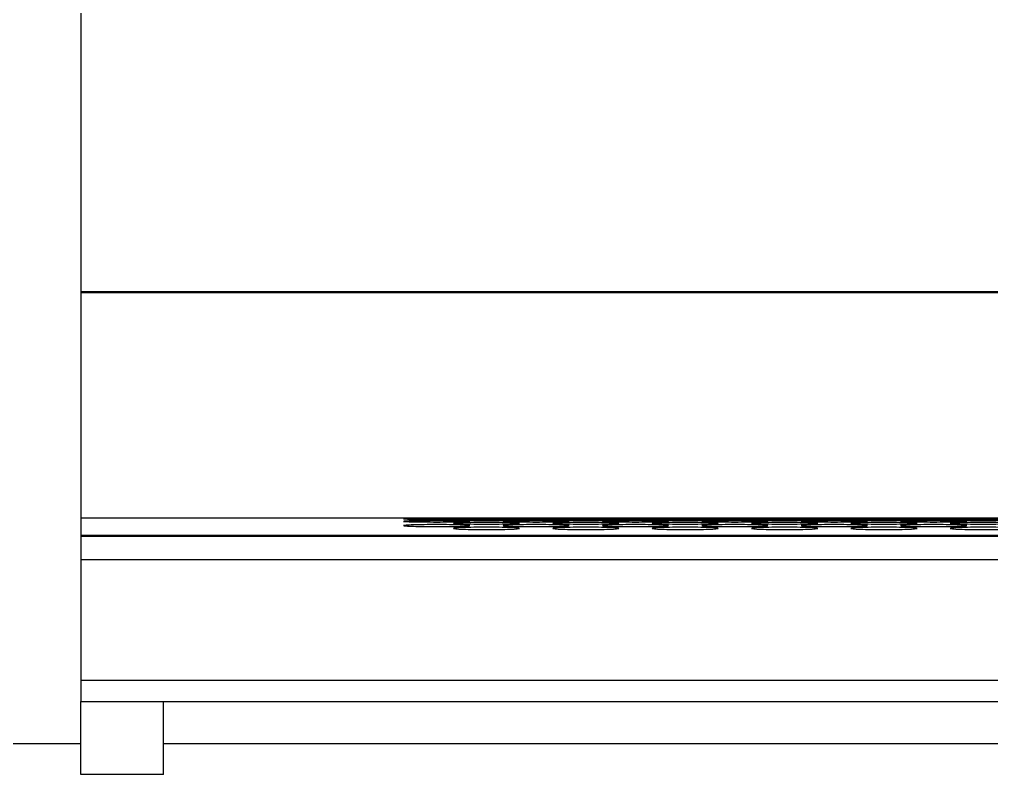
# Model space of a CAD drawing. Header units: millimetres. Extents: x 0.6 to 29.2, y 0.5 to 20.5.
# Drawn here: x 17.812 to 18.595, y 10.25 to 10.858 of the extents above; entities that cross this region are included whole.
import ezdxf

# ---------------------------------------------------------------- set-up
doc = ezdxf.new("R2010")
doc.units = ezdxf.units.MM

msp = doc.modelspace()

# ---------------------------------------------------------------- linework, layer by layer
for p, q in [((17.86135, 12.6673), (17.86135, 10.63898)), ((17.86135, 10.63898), (20.86135, 10.63898)), ((17.86135, 10.63898), (17.86135, 10.63796)), ((17.86135, 10.63796), (20.86135, 10.63796)), ((17.86135, 10.63796), (17.86135, 10.45639)), ((18.12875, 10.45639), (17.86135, 10.45639)), ((17.86135, 10.45639), (17.86135, 10.44286)), ((18.20875, 10.45639), (18.16728, 10.45639)), ((18.28875, 10.45639), (18.24728, 10.45639)), ((18.36875, 10.45639), (18.32728, 10.45639)), ((18.44875, 10.45639), (18.40728, 10.45639)), ((18.52875, 10.45639), (18.48728, 10.45639)), ((18.60875, 10.45639), (18.56728, 10.45639)), ((17.86135, 10.44286), (20.86135, 10.44286)), ((17.86135, 10.44286), (17.86135, 10.44195)), ((17.86135, 10.44195), (17.86135, 10.42316)), ((17.86135, 10.44195), (20.86135, 10.44195)), ((17.86135, 10.42316), (17.86135, 10.32592)), ((17.86135, 10.42316), (20.86135, 10.42316)), ((17.86135, 10.32592), (20.86135, 10.32592)), ((17.86135, 10.32592), (17.86135, 10.30873)), ((17.86135, 10.30873), (20.86135, 10.30873)), ((17.86135, 10.25001), (17.86135, 10.30873)), ((17.92802, 10.25001), (17.92802, 10.30873)), ((17.86135, 10.27466), (17.66135, 10.27466)), ((19.32802, 10.27466), (17.92802, 10.27466)), ((17.92802, 10.25001), (17.86135, 10.25001))]:
    msp.add_line(p, q)
for points, knots in [([(18.14802, 10.45606), (18.15152, 10.45606), (18.15855, 10.45605), (18.16731, 10.45601), (18.17344, 10.45594), (18.1753, 10.45585), (18.17344, 10.45575), (18.16731, 10.45566), (18.15855, 10.45559), (18.14801, 10.45557), (18.13748, 10.45559), (18.12872, 10.45566), (18.12259, 10.45575), (18.12073, 10.45585), (18.12259, 10.45594), (18.12872, 10.45601), (18.13748, 10.45605), (18.1445, 10.45606), (18.14802, 10.45606)], [0, 0, 0, 0, 0.062437, 0.124973, 0.18753, 0.249981, 0.31254, 0.374985, 0.437549, 0.499992, 0.562544, 0.624997, 0.687552, 0.750004, 0.812563, 0.87501, 0.937472, 1, 1, 1, 1]), ([(18.14802, 10.45436), (18.15152, 10.45436), (18.15855, 10.45434), (18.16731, 10.45423), (18.17344, 10.45407), (18.1753, 10.45387), (18.17344, 10.45366), (18.16731, 10.45348), (18.15855, 10.45335), (18.14801, 10.45331), (18.13748, 10.45335), (18.12872, 10.45348), (18.12259, 10.45366), (18.12073, 10.45387), (18.12259, 10.45407), (18.12872, 10.45423), (18.13748, 10.45434), (18.1445, 10.45436), (18.14802, 10.45436)], [0, 0, 0, 0, 0.062437, 0.124973, 0.18753, 0.249981, 0.31254, 0.374985, 0.437549, 0.499992, 0.562544, 0.624997, 0.687552, 0.750004, 0.812563, 0.87501, 0.937472, 1, 1, 1, 1]), ([(18.14802, 10.45122), (18.15152, 10.45121), (18.15855, 10.45119), (18.16731, 10.45101), (18.17344, 10.45076), (18.1753, 10.45045), (18.17344, 10.45013), (18.16731, 10.44986), (18.15855, 10.44967), (18.14801, 10.44961), (18.13748, 10.44967), (18.12872, 10.44986), (18.12259, 10.45013), (18.12073, 10.45045), (18.12259, 10.45076), (18.12872, 10.45101), (18.13748, 10.45119), (18.1445, 10.45121), (18.14802, 10.45122)], [0, 0, 0, 0, 0.062437, 0.124973, 0.18753, 0.24998, 0.31254, 0.374985, 0.437549, 0.499992, 0.562544, 0.624997, 0.687552, 0.750004, 0.812564, 0.87501, 0.937472, 1, 1, 1, 1]), ([(18.16728, 10.45639), (18.16715, 10.45639), (18.16509, 10.45639), (18.15835, 10.45639), (18.14801, 10.45639), (18.13769, 10.45639), (18.13094, 10.45639), (18.12889, 10.45639), (18.12875, 10.45639)], [0, 0, 0, 0, 0.016564, 0.258476, 0.499923, 0.741789, 0.983271, 1, 1, 1, 1]), ([(18.18802, 10.45637), (18.19152, 10.45637), (18.19855, 10.45636), (18.20731, 10.45635), (18.21344, 10.45633), (18.2153, 10.45629), (18.21344, 10.45625), (18.20731, 10.4562), (18.19855, 10.45617), (18.18801, 10.45616), (18.17748, 10.45617), (18.16872, 10.4562), (18.16259, 10.45625), (18.16073, 10.45629), (18.16259, 10.45633), (18.16872, 10.45635), (18.17748, 10.45636), (18.1845, 10.45637), (18.18802, 10.45637)], [0, 0, 0, 0, 0.062437, 0.124973, 0.18753, 0.24998, 0.31254, 0.374985, 0.437549, 0.499992, 0.562544, 0.624997, 0.687552, 0.750004, 0.812563, 0.87501, 0.937472, 1, 1, 1, 1]), ([(18.18802, 10.45539), (18.19152, 10.45539), (18.19855, 10.45538), (18.20731, 10.4553), (18.21344, 10.45519), (18.2153, 10.45504), (18.21344, 10.45489), (18.20731, 10.45475), (18.19855, 10.45465), (18.18801, 10.45462), (18.17748, 10.45465), (18.16872, 10.45475), (18.16259, 10.45489), (18.16073, 10.45504), (18.16259, 10.45519), (18.16872, 10.4553), (18.17748, 10.45538), (18.1845, 10.45539), (18.18802, 10.45539)], [0, 0, 0, 0, 0.062437, 0.124973, 0.18753, 0.249981, 0.31254, 0.374985, 0.437549, 0.499992, 0.562544, 0.624997, 0.687553, 0.750004, 0.812563, 0.87501, 0.937472, 1, 1, 1, 1]), ([(18.18802, 10.45297), (18.19152, 10.45297), (18.19855, 10.45295), (18.20731, 10.4528), (18.21344, 10.4526), (18.2153, 10.45234), (18.21344, 10.45208), (18.20731, 10.45185), (18.19855, 10.45169), (18.18801, 10.45164), (18.17748, 10.45169), (18.16872, 10.45185), (18.16259, 10.45208), (18.16073, 10.45234), (18.16259, 10.4526), (18.16872, 10.4528), (18.17748, 10.45295), (18.1845, 10.45296), (18.18802, 10.45297)], [0, 0, 0, 0, 0.062437, 0.124973, 0.18753, 0.249981, 0.31254, 0.374985, 0.437549, 0.499992, 0.562544, 0.624997, 0.687553, 0.750004, 0.812563, 0.87501, 0.937472, 1, 1, 1, 1]), ([(18.18802, 10.44911), (18.19152, 10.4491), (18.19855, 10.44908), (18.20731, 10.44887), (18.21344, 10.44857), (18.2153, 10.44821), (18.21344, 10.44783), (18.20731, 10.44751), (18.19855, 10.44729), (18.18801, 10.44722), (18.17748, 10.44729), (18.16872, 10.44751), (18.16259, 10.44783), (18.16073, 10.44821), (18.16259, 10.44857), (18.16872, 10.44887), (18.17748, 10.44908), (18.1845, 10.4491), (18.18802, 10.44911)], [0, 0, 0, 0, 0.062437, 0.124973, 0.18753, 0.249981, 0.31254, 0.374985, 0.437549, 0.499993, 0.562545, 0.624997, 0.687553, 0.750005, 0.812563, 0.87501, 0.937472, 1, 1, 1, 1]), ([(18.22802, 10.45606), (18.23152, 10.45606), (18.23855, 10.45605), (18.24731, 10.45601), (18.25344, 10.45594), (18.2553, 10.45585), (18.25344, 10.45575), (18.24731, 10.45566), (18.23855, 10.45559), (18.22801, 10.45557), (18.21748, 10.45559), (18.20872, 10.45566), (18.20259, 10.45575), (18.20073, 10.45585), (18.20259, 10.45594), (18.20872, 10.45601), (18.21748, 10.45605), (18.2245, 10.45606), (18.22802, 10.45606)], [0, 0, 0, 0, 0.0624369, 0.1249728, 0.1875302, 0.2499806, 0.3125402, 0.3749848, 0.4375485, 0.4999924, 0.5625443, 0.6249969, 0.6875523, 0.7500042, 0.8125631, 0.8750098, 0.9374718, 1, 1, 1, 1]), ([(18.22802, 10.45436), (18.23152, 10.45436), (18.23855, 10.45434), (18.24731, 10.45423), (18.25344, 10.45407), (18.2553, 10.45387), (18.25344, 10.45366), (18.24731, 10.45348), (18.23855, 10.45335), (18.22801, 10.45331), (18.21748, 10.45335), (18.20872, 10.45348), (18.20259, 10.45366), (18.20073, 10.45387), (18.20259, 10.45407), (18.20872, 10.45423), (18.21748, 10.45434), (18.2245, 10.45436), (18.22802, 10.45436)], [0, 0, 0, 0, 0.062437, 0.124973, 0.18753, 0.249981, 0.31254, 0.374985, 0.437549, 0.499992, 0.562544, 0.624997, 0.687552, 0.750004, 0.812563, 0.87501, 0.937472, 1, 1, 1, 1]), ([(18.22802, 10.45122), (18.23152, 10.45121), (18.23855, 10.45119), (18.24731, 10.45101), (18.25344, 10.45076), (18.2553, 10.45045), (18.25344, 10.45013), (18.24731, 10.44986), (18.23855, 10.44967), (18.22801, 10.44961), (18.21748, 10.44967), (18.20872, 10.44986), (18.20259, 10.45013), (18.20073, 10.45045), (18.20259, 10.45076), (18.20872, 10.45101), (18.21748, 10.45119), (18.2245, 10.45121), (18.22802, 10.45122)], [0, 0, 0, 0, 0.062437, 0.124973, 0.18753, 0.24998, 0.31254, 0.374985, 0.437548, 0.499992, 0.562544, 0.624997, 0.687552, 0.750004, 0.812563, 0.87501, 0.937472, 1, 1, 1, 1]), ([(18.24728, 10.45639), (18.24715, 10.45639), (18.24509, 10.45639), (18.23835, 10.45639), (18.22801, 10.45639), (18.21769, 10.45639), (18.21094, 10.45639), (18.20889, 10.45639), (18.20875, 10.45639)], [0, 0, 0, 0, 0.016564, 0.258475, 0.499923, 0.741789, 0.983271, 1, 1, 1, 1]), ([(18.26802, 10.45637), (18.27152, 10.45637), (18.27855, 10.45636), (18.28731, 10.45635), (18.29344, 10.45633), (18.2953, 10.45629), (18.29344, 10.45625), (18.28731, 10.4562), (18.27855, 10.45617), (18.26801, 10.45616), (18.25748, 10.45617), (18.24872, 10.4562), (18.24259, 10.45625), (18.24073, 10.45629), (18.24259, 10.45633), (18.24872, 10.45635), (18.25748, 10.45636), (18.2645, 10.45637), (18.26802, 10.45637)], [0, 0, 0, 0, 0.062437, 0.124973, 0.18753, 0.24998, 0.31254, 0.374985, 0.437548, 0.499992, 0.562544, 0.624997, 0.687552, 0.750004, 0.812563, 0.87501, 0.937472, 1, 1, 1, 1]), ([(18.26802, 10.45539), (18.27152, 10.45539), (18.27855, 10.45538), (18.28731, 10.4553), (18.29344, 10.45519), (18.2953, 10.45504), (18.29344, 10.45489), (18.28731, 10.45475), (18.27855, 10.45465), (18.26801, 10.45462), (18.25748, 10.45465), (18.24872, 10.45475), (18.24259, 10.45489), (18.24073, 10.45504), (18.24259, 10.45519), (18.24872, 10.4553), (18.25748, 10.45538), (18.2645, 10.45539), (18.26802, 10.45539)], [0, 0, 0, 0, 0.062437, 0.124973, 0.18753, 0.249981, 0.31254, 0.374985, 0.437548, 0.499992, 0.562544, 0.624997, 0.687552, 0.750004, 0.812563, 0.87501, 0.937472, 1, 1, 1, 1]), ([(18.26802, 10.45297), (18.27152, 10.45297), (18.27855, 10.45295), (18.28731, 10.4528), (18.29344, 10.4526), (18.2953, 10.45234), (18.29344, 10.45208), (18.28731, 10.45185), (18.27855, 10.45169), (18.26801, 10.45164), (18.25748, 10.45169), (18.24872, 10.45185), (18.24259, 10.45208), (18.24073, 10.45234), (18.24259, 10.4526), (18.24872, 10.4528), (18.25748, 10.45295), (18.2645, 10.45296), (18.26802, 10.45297)], [0, 0, 0, 0, 0.062437, 0.124973, 0.18753, 0.249981, 0.31254, 0.374985, 0.437548, 0.499992, 0.562544, 0.624997, 0.687553, 0.750004, 0.812563, 0.87501, 0.937472, 1, 1, 1, 1]), ([(18.26802, 10.44911), (18.27152, 10.4491), (18.27855, 10.44908), (18.28731, 10.44887), (18.29344, 10.44857), (18.2953, 10.44821), (18.29344, 10.44783), (18.28731, 10.44751), (18.27855, 10.44729), (18.26801, 10.44722), (18.25748, 10.44729), (18.24872, 10.44751), (18.24259, 10.44783), (18.24073, 10.44821), (18.24259, 10.44857), (18.24872, 10.44887), (18.25748, 10.44908), (18.2645, 10.4491), (18.26802, 10.44911)], [0, 0, 0, 0, 0.062437, 0.124973, 0.18753, 0.24998, 0.31254, 0.374985, 0.437549, 0.499993, 0.562545, 0.624997, 0.687553, 0.750005, 0.812563, 0.87501, 0.937472, 1, 1, 1, 1]), ([(18.30802, 10.45606), (18.31152, 10.45606), (18.31855, 10.45605), (18.32731, 10.45601), (18.33344, 10.45594), (18.3353, 10.45585), (18.33344, 10.45575), (18.32731, 10.45566), (18.31855, 10.45559), (18.30801, 10.45557), (18.29748, 10.45559), (18.28872, 10.45566), (18.28259, 10.45575), (18.28073, 10.45585), (18.28259, 10.45594), (18.28872, 10.45601), (18.29748, 10.45605), (18.3045, 10.45606), (18.30802, 10.45606)], [0, 0, 0, 0, 0.0624369, 0.1249728, 0.1875302, 0.2499806, 0.3125402, 0.3749847, 0.4375485, 0.4999924, 0.5625443, 0.6249969, 0.6875523, 0.7500042, 0.8125631, 0.8750098, 0.9374717, 1, 1, 1, 1]), ([(18.30802, 10.45436), (18.31152, 10.45436), (18.31855, 10.45434), (18.32731, 10.45423), (18.33344, 10.45407), (18.3353, 10.45387), (18.33344, 10.45366), (18.32731, 10.45348), (18.31855, 10.45335), (18.30801, 10.45331), (18.29748, 10.45335), (18.28872, 10.45348), (18.28259, 10.45366), (18.28073, 10.45387), (18.28259, 10.45407), (18.28872, 10.45423), (18.29748, 10.45434), (18.3045, 10.45436), (18.30802, 10.45436)], [0, 0, 0, 0, 0.062437, 0.124973, 0.18753, 0.249981, 0.31254, 0.374984, 0.437549, 0.499992, 0.562544, 0.624997, 0.687552, 0.750004, 0.812563, 0.87501, 0.937472, 1, 1, 1, 1]), ([(18.30802, 10.45122), (18.31152, 10.45121), (18.31855, 10.45119), (18.32731, 10.45101), (18.33344, 10.45076), (18.3353, 10.45045), (18.33344, 10.45013), (18.32731, 10.44986), (18.31855, 10.44967), (18.30801, 10.44961), (18.29748, 10.44967), (18.28872, 10.44986), (18.28259, 10.45013), (18.28073, 10.45045), (18.28259, 10.45076), (18.28872, 10.45101), (18.29748, 10.45119), (18.3045, 10.45121), (18.30802, 10.45122)], [0, 0, 0, 0, 0.062437, 0.124973, 0.18753, 0.24998, 0.31254, 0.374985, 0.437549, 0.499992, 0.562544, 0.624997, 0.687552, 0.750004, 0.812563, 0.87501, 0.937472, 1, 1, 1, 1]), ([(18.32728, 10.45639), (18.32715, 10.45639), (18.32509, 10.45639), (18.31835, 10.45639), (18.30801, 10.45639), (18.29769, 10.45639), (18.29094, 10.45639), (18.28889, 10.45639), (18.28875, 10.45639)], [0, 0, 0, 0, 0.0165634, 0.2584754, 0.4999234, 0.7417891, 0.9832708, 1, 1, 1, 1]), ([(18.34802, 10.45637), (18.35152, 10.45637), (18.35855, 10.45636), (18.36731, 10.45635), (18.37344, 10.45633), (18.3753, 10.45629), (18.37344, 10.45625), (18.36731, 10.4562), (18.35855, 10.45617), (18.34801, 10.45616), (18.33748, 10.45617), (18.32872, 10.4562), (18.32259, 10.45625), (18.32073, 10.45629), (18.32259, 10.45633), (18.32872, 10.45635), (18.33748, 10.45636), (18.3445, 10.45637), (18.34802, 10.45637)], [0, 0, 0, 0, 0.062437, 0.124973, 0.18753, 0.24998, 0.31254, 0.374985, 0.437549, 0.499992, 0.562544, 0.624997, 0.687552, 0.750004, 0.812563, 0.87501, 0.937472, 1, 1, 1, 1]), ([(18.34802, 10.45539), (18.35152, 10.45539), (18.35855, 10.45538), (18.36731, 10.4553), (18.37344, 10.45519), (18.3753, 10.45504), (18.37344, 10.45489), (18.36731, 10.45475), (18.35855, 10.45465), (18.34801, 10.45462), (18.33748, 10.45465), (18.32872, 10.45475), (18.32259, 10.45489), (18.32073, 10.45504), (18.32259, 10.45519), (18.32872, 10.4553), (18.33748, 10.45538), (18.3445, 10.45539), (18.34802, 10.45539)], [0, 0, 0, 0, 0.062437, 0.124973, 0.18753, 0.249981, 0.31254, 0.374985, 0.437549, 0.499992, 0.562544, 0.624997, 0.687552, 0.750004, 0.812563, 0.87501, 0.937472, 1, 1, 1, 1]), ([(18.34802, 10.45297), (18.35152, 10.45297), (18.35855, 10.45295), (18.36731, 10.4528), (18.37344, 10.4526), (18.3753, 10.45234), (18.37344, 10.45208), (18.36731, 10.45185), (18.35855, 10.45169), (18.34801, 10.45164), (18.33748, 10.45169), (18.32872, 10.45185), (18.32259, 10.45208), (18.32073, 10.45234), (18.32259, 10.4526), (18.32872, 10.4528), (18.33748, 10.45295), (18.3445, 10.45296), (18.34802, 10.45297)], [0, 0, 0, 0, 0.062437, 0.124973, 0.18753, 0.249981, 0.31254, 0.374985, 0.437549, 0.499992, 0.562544, 0.624997, 0.687553, 0.750004, 0.812563, 0.87501, 0.937472, 1, 1, 1, 1]), ([(18.34802, 10.44911), (18.35152, 10.4491), (18.35855, 10.44908), (18.36731, 10.44887), (18.37344, 10.44857), (18.3753, 10.44821), (18.37344, 10.44783), (18.36731, 10.44751), (18.35855, 10.44729), (18.34801, 10.44722), (18.33748, 10.44729), (18.32872, 10.44751), (18.32259, 10.44783), (18.32073, 10.44821), (18.32259, 10.44857), (18.32872, 10.44887), (18.33748, 10.44908), (18.3445, 10.4491), (18.34802, 10.44911)], [0, 0, 0, 0, 0.0624372, 0.1249729, 0.1875303, 0.2499805, 0.3125402, 0.3749848, 0.4375487, 0.4999926, 0.5625445, 0.624997, 0.6875526, 0.7500046, 0.8125632, 0.8750098, 0.9374717, 1, 1, 1, 1]), ([(18.38802, 10.45606), (18.39152, 10.45606), (18.39855, 10.45605), (18.40731, 10.45601), (18.41344, 10.45594), (18.4153, 10.45585), (18.41344, 10.45575), (18.40731, 10.45566), (18.39855, 10.45559), (18.38801, 10.45557), (18.37748, 10.45559), (18.36872, 10.45566), (18.36259, 10.45575), (18.36073, 10.45585), (18.36259, 10.45594), (18.36872, 10.45601), (18.37748, 10.45605), (18.3845, 10.45606), (18.38802, 10.45606)], [0, 0, 0, 0, 0.062437, 0.124973, 0.18753, 0.249981, 0.31254, 0.374985, 0.437549, 0.499993, 0.562544, 0.624997, 0.687552, 0.750004, 0.812563, 0.87501, 0.937472, 1, 1, 1, 1]), ([(18.38802, 10.45436), (18.39152, 10.45436), (18.39855, 10.45434), (18.40731, 10.45423), (18.41344, 10.45407), (18.4153, 10.45387), (18.41344, 10.45366), (18.40731, 10.45348), (18.39855, 10.45335), (18.38801, 10.45331), (18.37748, 10.45335), (18.36872, 10.45348), (18.36259, 10.45366), (18.36073, 10.45387), (18.36259, 10.45407), (18.36872, 10.45423), (18.37748, 10.45434), (18.3845, 10.45436), (18.38802, 10.45436)], [0, 0, 0, 0, 0.0624369, 0.1249727, 0.1875304, 0.2499807, 0.3125405, 0.3749846, 0.4375487, 0.4999925, 0.5625443, 0.6249967, 0.6875523, 0.7500043, 0.8125634, 0.8750099, 0.9374718, 1, 1, 1, 1]), ([(18.38802, 10.45122), (18.39152, 10.45121), (18.39855, 10.45119), (18.40731, 10.45101), (18.41344, 10.45076), (18.4153, 10.45045), (18.41344, 10.45013), (18.40731, 10.44986), (18.39855, 10.44967), (18.38801, 10.44961), (18.37748, 10.44967), (18.36872, 10.44986), (18.36259, 10.45013), (18.36073, 10.45045), (18.36259, 10.45076), (18.36872, 10.45101), (18.37748, 10.45119), (18.3845, 10.45121), (18.38802, 10.45122)], [0, 0, 0, 0, 0.062437, 0.124973, 0.18753, 0.24998, 0.31254, 0.374985, 0.437549, 0.499992, 0.562544, 0.624997, 0.687552, 0.750004, 0.812564, 0.87501, 0.937472, 1, 1, 1, 1]), ([(18.40728, 10.45639), (18.40715, 10.45639), (18.40509, 10.45639), (18.39835, 10.45639), (18.38801, 10.45639), (18.37769, 10.45639), (18.37094, 10.45639), (18.36889, 10.45639), (18.36875, 10.45639)], [0, 0, 0, 0, 0.0165634, 0.2584755, 0.4999236, 0.7417888, 0.9832712, 1, 1, 1, 1]), ([(18.42802, 10.45637), (18.43152, 10.45637), (18.43855, 10.45636), (18.44731, 10.45635), (18.45344, 10.45633), (18.4553, 10.45629), (18.45344, 10.45625), (18.44731, 10.4562), (18.43855, 10.45617), (18.42801, 10.45616), (18.41748, 10.45617), (18.40872, 10.4562), (18.40259, 10.45625), (18.40073, 10.45629), (18.40259, 10.45633), (18.40872, 10.45635), (18.41748, 10.45636), (18.4245, 10.45637), (18.42802, 10.45637)], [0, 0, 0, 0, 0.062437, 0.124973, 0.187531, 0.249981, 0.31254, 0.374985, 0.437549, 0.499993, 0.562545, 0.624997, 0.687553, 0.750004, 0.812563, 0.87501, 0.937472, 1, 1, 1, 1]), ([(18.42802, 10.45539), (18.43152, 10.45539), (18.43855, 10.45538), (18.44731, 10.4553), (18.45344, 10.45519), (18.4553, 10.45504), (18.45344, 10.45489), (18.44731, 10.45475), (18.43855, 10.45465), (18.42801, 10.45462), (18.41748, 10.45465), (18.40872, 10.45475), (18.40259, 10.45489), (18.40073, 10.45504), (18.40259, 10.45519), (18.40872, 10.4553), (18.41748, 10.45538), (18.4245, 10.45539), (18.42802, 10.45539)], [0, 0, 0, 0, 0.062437, 0.124973, 0.18753, 0.249981, 0.31254, 0.374985, 0.437549, 0.499992, 0.562544, 0.624997, 0.687553, 0.750004, 0.812563, 0.87501, 0.937472, 1, 1, 1, 1]), ([(18.42802, 10.45297), (18.43152, 10.45297), (18.43855, 10.45295), (18.44731, 10.4528), (18.45344, 10.4526), (18.4553, 10.45234), (18.45344, 10.45208), (18.44731, 10.45185), (18.43855, 10.45169), (18.42801, 10.45164), (18.41748, 10.45169), (18.40872, 10.45185), (18.40259, 10.45208), (18.40073, 10.45234), (18.40259, 10.4526), (18.40872, 10.4528), (18.41748, 10.45295), (18.4245, 10.45296), (18.42802, 10.45297)], [0, 0, 0, 0, 0.062437, 0.124973, 0.18753, 0.249981, 0.31254, 0.374985, 0.437549, 0.499992, 0.562544, 0.624997, 0.687553, 0.750004, 0.812563, 0.87501, 0.937472, 1, 1, 1, 1]), ([(18.42802, 10.44911), (18.43152, 10.4491), (18.43855, 10.44908), (18.44731, 10.44887), (18.45344, 10.44857), (18.4553, 10.44821), (18.45344, 10.44783), (18.44731, 10.44751), (18.43855, 10.44729), (18.42801, 10.44722), (18.41748, 10.44729), (18.40872, 10.44751), (18.40259, 10.44783), (18.40073, 10.44821), (18.40259, 10.44857), (18.40872, 10.44887), (18.41748, 10.44908), (18.4245, 10.4491), (18.42802, 10.44911)], [0, 0, 0, 0, 0.062437, 0.124973, 0.1875304, 0.2499806, 0.3125403, 0.374985, 0.4375488, 0.4999926, 0.5625447, 0.6249971, 0.6875528, 0.7500047, 0.8125634, 0.8750099, 0.9374717, 1, 1, 1, 1]), ([(18.46802, 10.45606), (18.47152, 10.45606), (18.47855, 10.45605), (18.48731, 10.45601), (18.49344, 10.45594), (18.4953, 10.45585), (18.49344, 10.45575), (18.48731, 10.45566), (18.47855, 10.45559), (18.46801, 10.45557), (18.45748, 10.45559), (18.44872, 10.45566), (18.44259, 10.45575), (18.44073, 10.45585), (18.44259, 10.45594), (18.44872, 10.45601), (18.45748, 10.45605), (18.4645, 10.45606), (18.46802, 10.45606)], [0, 0, 0, 0, 0.062437, 0.124973, 0.18753, 0.249981, 0.31254, 0.374985, 0.437548, 0.499992, 0.562544, 0.624997, 0.687552, 0.750004, 0.812563, 0.87501, 0.937472, 1, 1, 1, 1]), ([(18.46802, 10.45436), (18.47152, 10.45436), (18.47855, 10.45434), (18.48731, 10.45423), (18.49344, 10.45407), (18.4953, 10.45387), (18.49344, 10.45366), (18.48731, 10.45348), (18.47855, 10.45335), (18.46801, 10.45331), (18.45748, 10.45335), (18.44872, 10.45348), (18.44259, 10.45366), (18.44073, 10.45387), (18.44259, 10.45407), (18.44872, 10.45423), (18.45748, 10.45434), (18.4645, 10.45436), (18.46802, 10.45436)], [0, 0, 0, 0, 0.062437, 0.124973, 0.18753, 0.249981, 0.31254, 0.374984, 0.437549, 0.499992, 0.562544, 0.624997, 0.687552, 0.750004, 0.812563, 0.87501, 0.937472, 1, 1, 1, 1]), ([(18.46802, 10.45122), (18.47152, 10.45121), (18.47855, 10.45119), (18.48731, 10.45101), (18.49344, 10.45076), (18.4953, 10.45045), (18.49344, 10.45013), (18.48731, 10.44986), (18.47855, 10.44967), (18.46801, 10.44961), (18.45748, 10.44967), (18.44872, 10.44986), (18.44259, 10.45013), (18.44073, 10.45045), (18.44259, 10.45076), (18.44872, 10.45101), (18.45748, 10.45119), (18.4645, 10.45121), (18.46802, 10.45122)], [0, 0, 0, 0, 0.062437, 0.124973, 0.18753, 0.24998, 0.31254, 0.374985, 0.437548, 0.499992, 0.562544, 0.624997, 0.687552, 0.750004, 0.812563, 0.87501, 0.937472, 1, 1, 1, 1]), ([(18.48728, 10.45639), (18.48715, 10.45639), (18.48509, 10.45639), (18.47835, 10.45639), (18.46801, 10.45639), (18.45769, 10.45639), (18.45094, 10.45639), (18.44889, 10.45639), (18.44875, 10.45639)], [0, 0, 0, 0, 0.016563, 0.258475, 0.499923, 0.741788, 0.983271, 1, 1, 1, 1]), ([(18.50802, 10.45637), (18.51152, 10.45637), (18.51855, 10.45636), (18.52731, 10.45635), (18.53344, 10.45633), (18.5353, 10.45629), (18.53344, 10.45625), (18.52731, 10.4562), (18.51855, 10.45617), (18.50801, 10.45616), (18.49748, 10.45617), (18.48872, 10.4562), (18.48259, 10.45625), (18.48073, 10.45629), (18.48259, 10.45633), (18.48872, 10.45635), (18.49748, 10.45636), (18.5045, 10.45637), (18.50802, 10.45637)], [0, 0, 0, 0, 0.062437, 0.124973, 0.18753, 0.24998, 0.31254, 0.374985, 0.437549, 0.499993, 0.562544, 0.624997, 0.687552, 0.750004, 0.812563, 0.87501, 0.937472, 1, 1, 1, 1]), ([(18.50802, 10.45539), (18.51152, 10.45539), (18.51855, 10.45538), (18.52731, 10.4553), (18.53344, 10.45519), (18.5353, 10.45504), (18.53344, 10.45489), (18.52731, 10.45475), (18.51855, 10.45465), (18.50801, 10.45462), (18.49748, 10.45465), (18.48872, 10.45475), (18.48259, 10.45489), (18.48073, 10.45504), (18.48259, 10.45519), (18.48872, 10.4553), (18.49748, 10.45538), (18.5045, 10.45539), (18.50802, 10.45539)], [0, 0, 0, 0, 0.062437, 0.124973, 0.18753, 0.249981, 0.31254, 0.374985, 0.437549, 0.499993, 0.562544, 0.624997, 0.687553, 0.750004, 0.812563, 0.87501, 0.937472, 1, 1, 1, 1]), ([(18.50802, 10.45297), (18.51152, 10.45297), (18.51855, 10.45295), (18.52731, 10.4528), (18.53344, 10.4526), (18.5353, 10.45234), (18.53344, 10.45208), (18.52731, 10.45185), (18.51855, 10.45169), (18.50801, 10.45164), (18.49748, 10.45169), (18.48872, 10.45185), (18.48259, 10.45208), (18.48073, 10.45234), (18.48259, 10.4526), (18.48872, 10.4528), (18.49748, 10.45295), (18.5045, 10.45296), (18.50802, 10.45297)], [0, 0, 0, 0, 0.0624369, 0.1249728, 0.1875304, 0.2499808, 0.3125403, 0.3749849, 0.4375487, 0.4999926, 0.5625442, 0.6249971, 0.6875526, 0.7500043, 0.8125631, 0.8750098, 0.9374718, 1, 1, 1, 1]), ([(18.50802, 10.44911), (18.51152, 10.4491), (18.51855, 10.44908), (18.52731, 10.44887), (18.53344, 10.44857), (18.5353, 10.44821), (18.53344, 10.44783), (18.52731, 10.44751), (18.51855, 10.44729), (18.50801, 10.44722), (18.49748, 10.44729), (18.48872, 10.44751), (18.48259, 10.44783), (18.48073, 10.44821), (18.48259, 10.44857), (18.48872, 10.44887), (18.49748, 10.44908), (18.5045, 10.4491), (18.50802, 10.44911)], [0, 0, 0, 0, 0.062437, 0.124973, 0.18753, 0.249981, 0.31254, 0.374985, 0.437549, 0.499993, 0.562544, 0.624997, 0.687553, 0.750005, 0.812563, 0.87501, 0.937472, 1, 1, 1, 1]), ([(18.54802, 10.45606), (18.55152, 10.45606), (18.55855, 10.45605), (18.56731, 10.45601), (18.57344, 10.45594), (18.5753, 10.45585), (18.57344, 10.45575), (18.56731, 10.45566), (18.55855, 10.45559), (18.54801, 10.45557), (18.53748, 10.45559), (18.52872, 10.45566), (18.52259, 10.45575), (18.52073, 10.45585), (18.52259, 10.45594), (18.52872, 10.45601), (18.53748, 10.45605), (18.5445, 10.45606), (18.54802, 10.45606)], [0, 0, 0, 0, 0.0624369, 0.1249728, 0.1875301, 0.2499805, 0.3125401, 0.3749845, 0.4375484, 0.4999923, 0.5625443, 0.6249967, 0.6875523, 0.7500042, 0.812563, 0.8750097, 0.9374715, 1, 1, 1, 1]), ([(18.54802, 10.45436), (18.55152, 10.45436), (18.55855, 10.45434), (18.56731, 10.45423), (18.57344, 10.45407), (18.5753, 10.45387), (18.57344, 10.45366), (18.56731, 10.45348), (18.55855, 10.45335), (18.54801, 10.45331), (18.53748, 10.45335), (18.52872, 10.45348), (18.52259, 10.45366), (18.52073, 10.45387), (18.52259, 10.45407), (18.52872, 10.45423), (18.53748, 10.45434), (18.5445, 10.45436), (18.54802, 10.45436)], [0, 0, 0, 0, 0.062437, 0.124973, 0.18753, 0.249981, 0.31254, 0.374984, 0.437548, 0.499992, 0.562544, 0.624996, 0.687552, 0.750004, 0.812563, 0.87501, 0.937472, 1, 1, 1, 1]), ([(18.54802, 10.45122), (18.55152, 10.45121), (18.55855, 10.45119), (18.56731, 10.45101), (18.57344, 10.45076), (18.5753, 10.45045), (18.57344, 10.45013), (18.56731, 10.44986), (18.55855, 10.44967), (18.54801, 10.44961), (18.53748, 10.44967), (18.52872, 10.44986), (18.52259, 10.45013), (18.52073, 10.45045), (18.52259, 10.45076), (18.52872, 10.45101), (18.53748, 10.45119), (18.5445, 10.45121), (18.54802, 10.45122)], [0, 0, 0, 0, 0.062437, 0.124973, 0.18753, 0.24998, 0.31254, 0.374985, 0.437548, 0.499992, 0.562544, 0.624997, 0.687552, 0.750004, 0.812563, 0.87501, 0.937471, 1, 1, 1, 1]), ([(18.56728, 10.45639), (18.56715, 10.45639), (18.56509, 10.45639), (18.55835, 10.45639), (18.54801, 10.45639), (18.53769, 10.45639), (18.53094, 10.45639), (18.52889, 10.45639), (18.52875, 10.45639)], [0, 0, 0, 0, 0.0165634, 0.2584753, 0.4999232, 0.7417894, 0.9832705, 1, 1, 1, 1]), ([(18.58802, 10.45637), (18.59152, 10.45637), (18.59855, 10.45636), (18.60731, 10.45635), (18.61344, 10.45633), (18.6153, 10.45629), (18.61344, 10.45625), (18.60731, 10.4562), (18.59855, 10.45617), (18.58801, 10.45616), (18.57748, 10.45617), (18.56872, 10.4562), (18.56259, 10.45625), (18.56073, 10.45629), (18.56259, 10.45633), (18.56872, 10.45635), (18.57748, 10.45636), (18.5845, 10.45637), (18.58802, 10.45637)], [0, 0, 0, 0, 0.062437, 0.124973, 0.18753, 0.24998, 0.31254, 0.374985, 0.437549, 0.499992, 0.562544, 0.624997, 0.687552, 0.750004, 0.812563, 0.87501, 0.937472, 1, 1, 1, 1]), ([(18.58802, 10.45539), (18.59152, 10.45539), (18.59855, 10.45538), (18.60731, 10.4553), (18.61344, 10.45519), (18.6153, 10.45504), (18.61344, 10.45489), (18.60731, 10.45475), (18.59855, 10.45465), (18.58801, 10.45462), (18.57748, 10.45465), (18.56872, 10.45475), (18.56259, 10.45489), (18.56073, 10.45504), (18.56259, 10.45519), (18.56872, 10.4553), (18.57748, 10.45538), (18.5845, 10.45539), (18.58802, 10.45539)], [0, 0, 0, 0, 0.062437, 0.124973, 0.18753, 0.249981, 0.31254, 0.374985, 0.437549, 0.499992, 0.562544, 0.624997, 0.687552, 0.750004, 0.812563, 0.87501, 0.937472, 1, 1, 1, 1]), ([(18.58802, 10.45297), (18.59152, 10.45297), (18.59855, 10.45295), (18.60731, 10.4528), (18.61344, 10.4526), (18.6153, 10.45234), (18.61344, 10.45208), (18.60731, 10.45185), (18.59855, 10.45169), (18.58801, 10.45164), (18.57748, 10.45169), (18.56872, 10.45185), (18.56259, 10.45208), (18.56073, 10.45234), (18.56259, 10.4526), (18.56872, 10.4528), (18.57748, 10.45295), (18.5845, 10.45296), (18.58802, 10.45297)], [0, 0, 0, 0, 0.062437, 0.124973, 0.18753, 0.249981, 0.31254, 0.374985, 0.437549, 0.499992, 0.562544, 0.624997, 0.687552, 0.750004, 0.812563, 0.87501, 0.937472, 1, 1, 1, 1]), ([(18.58802, 10.44911), (18.59152, 10.4491), (18.59855, 10.44908), (18.60731, 10.44887), (18.61344, 10.44857), (18.6153, 10.44821), (18.61344, 10.44783), (18.60731, 10.44751), (18.59855, 10.44729), (18.58801, 10.44722), (18.57748, 10.44729), (18.56872, 10.44751), (18.56259, 10.44783), (18.56073, 10.44821), (18.56259, 10.44857), (18.56872, 10.44887), (18.57748, 10.44908), (18.5845, 10.4491), (18.58802, 10.44911)], [0, 0, 0, 0, 0.062437, 0.1249727, 0.1875303, 0.2499804, 0.3125401, 0.3749847, 0.4375487, 0.4999925, 0.5625443, 0.6249969, 0.6875525, 0.7500045, 0.8125631, 0.8750097, 0.9374717, 1, 1, 1, 1])]:
    msp.add_open_spline(points, degree=3, knots=knots)

doc.saveas('drawing.dxf')
